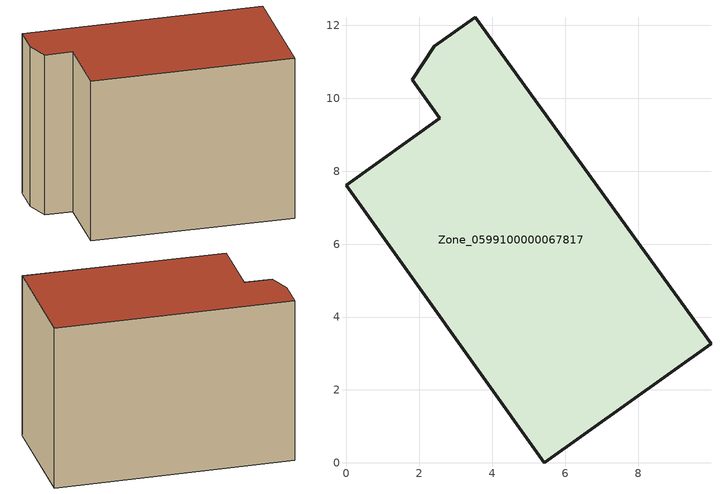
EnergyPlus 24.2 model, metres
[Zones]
Zone_0599100000067817
 floor ground (C_G): 1.81,10.51 2.41,11.42 3.53,12.23 10,3.26 5.43,0 0,7.62 2.56,9.45 z0
 wall outside (C_F): 0,7.62 5.43,0 10,3.26 3.53,12.23 2.41,11.42 1.81,10.51 2.56,9.45 0,7.62 z0:7.84
 roof outside (C_R): 2.41,11.42 1.81,10.51 2.56,9.45 0,7.62 5.43,0 10,3.26 3.53,12.23 z7.84
[BUILDING]
Pand.0599100000067817: North Axis=0; Terrain=City; Loads Convergence Tolerance Value=0.04; Temperature Convergence Tolerance Value=0.4; Solar Distribution=FullExterior; Maximum Number of Warmup Days=25; Minimum Number of Warmup Days=1
[Site:Location]
Rotterdam.The.Hague.AP_ZH_NLD Design_Conditions: Latitude=51.96; Longitude=4.45; Time Zone=1; Elevation=-4.5
[SITE:GROUNDTEMPERATURE:BUILDINGSURFACE]
18, 18, 18, 18, 18, 18, 18, 18, 18, 18, 18, 18
[MATERIAL] Thermal Absorptance=0.9; Solar Absorptance=0.7; Visible Absorptance=0.7
Name | Roughness | Thickness | Conductivity | Density | Specific Heat
G.TI.1975-1991 | MediumSmooth | 0.15 | 0.288461 | 540 | 1210
F.TI.1975-1991 | Rough | 0.3 | 0.230769 | 1920 | 840
R.TI.1975-1991 | MediumRough | 0.2 | 0.153846 | 1500 | 1000
[CONSTRUCTION]
C_G: G.TI.1975-1991
C_F: F.TI.1975-1991
C_R: R.TI.1975-1991
[ZONE]
Zone_0599100000067817: Type=1; Multiplier=1; Ceiling Height=Autocalculate; Volume=Autocalculate; Floor Area=autocalculate; Part of Total Floor Area=Yes
[ZONEINFILTRATION:DESIGNFLOWRATE]
Infil_Zone_0599100000067817: Zone or ZoneList or Space or SpaceList=Zone_0599100000067817; Schedule=AlwaysOn; Design Flow Rate Calculation Method=Flow/Area; Flow Rate per Floor Area=0.003; Constant Term Coefficient=1; Temperature Term Coefficient=0; Velocity Term Coefficient=0; Velocity Squared Term Coefficient=0
[HVACTEMPLATE:ZONE:IDEALLOADSAIRSYSTEM]
Zone_0599100000067817: Maximum Heating Supply Air Temperature=50; Minimum Cooling Supply Air Temperature=13; Maximum Heating Supply Air Humidity Ratio=0.0156; Minimum Cooling Supply Air Humidity Ratio=0.0077; Heating Limit=NoLimit; Cooling Limit=NoLimit; Dehumidification Control Type=ConstantSensibleHeatRatio; Cooling Sensible Heat Ratio=0.7; Dehumidification Setpoint=60; Humidification Control Type=None; Humidification Setpoint=30; Outdoor Air Method=None; Outdoor Air Flow Rate per Person=0.00944; Outdoor Air Flow Rate per Zone Floor Area=0; Outdoor Air Flow Rate per Zone=0; Demand Controlled Ventilation Type=None; Outdoor Air Economizer Type=NoEconomizer; Heat Recovery Type=None; Sensible Heat Recovery Effectiveness=0.7; Latent Heat Recovery Effectiveness=0.65
[ZONECONTROL:THERMOSTAT]
ThermostatControl_Zone_0599100000067817: Zone or ZoneList=Zone_0599100000067817; Control Type Schedule=DualSetpointControlType; Control 1=Thermostat_Zone_0599100000067817; Temperature Difference Between Cutout And Setpoint=0
[THERMOSTATSETPOINT:DUALSETPOINT]
Thermostat_Zone_0599100000067817: Heating Setpoint Temperature Schedule=HeatingSetpoint_Zone_0599100000067817; Cooling Setpoint Temperature Schedule=CoolingSetpoint_Zone_0599100000067817
[SCHEDULE:COMPACT]
HeatingSetpoint_Zone_0599100000067817: Through: 12/31, For: AllDays, Until: 24:00, 21
CoolingSetpoint_Zone_0599100000067817: Through: 12/31, For: AllDays, Until: 24:00, 24
DualSetpointControlType: Through: 12/31, For: AllDays, Until: 24:00, 4
AlwaysOn: Through: 12/31, For: AllDays, Until: 24:00, 1
